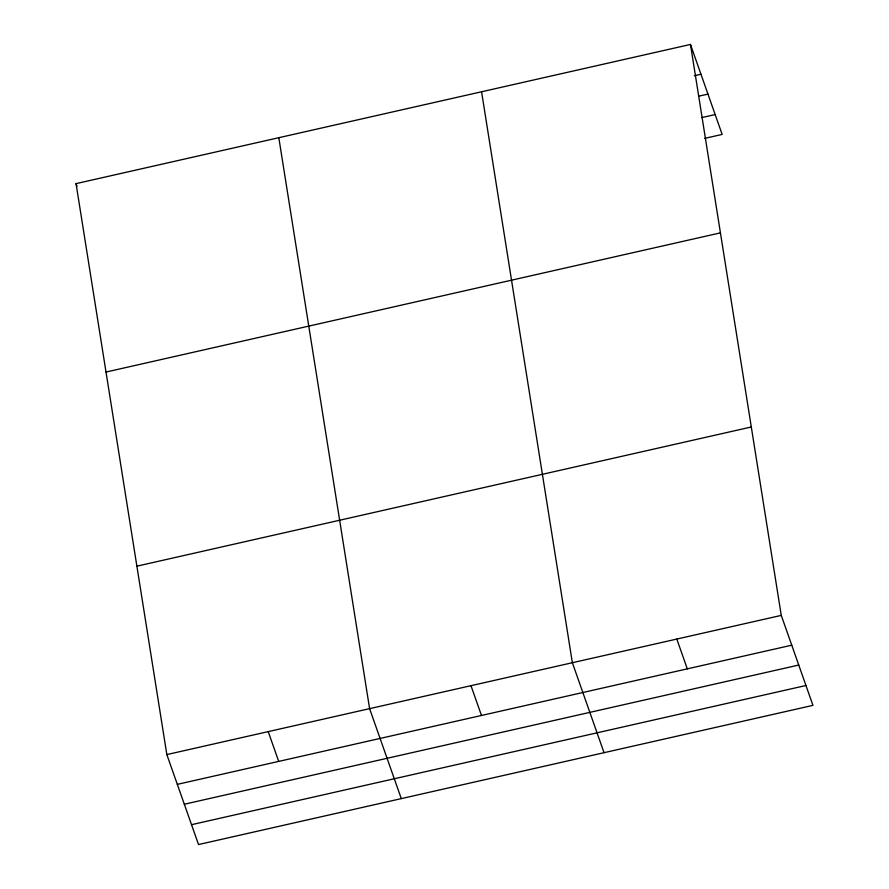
<?xml version="1.0" encoding="UTF-8"?>
<svg xmlns="http://www.w3.org/2000/svg" width="889" height="889" viewBox="0 0 889 889"><rect width="100%" height="100%" fill="white"/><g stroke="black" fill="none" stroke-linecap="round" stroke-linejoin="round"><path stroke-width="1.33" d="M690.475 44.45L781.264 615.399L812.946 705.366L198.525 844.55L166.843 754.583L76.054 183.634L690.475 44.45L722.157 134.417L704.755 138.362M694.276 75.754L700.965 74.243M698.587 96.223L707.966 94.101M701.777 117.592L715.167 114.559M106.013 372.047L720.434 232.862M136.884 566.171L751.305 426.987M166.843 754.583L781.264 615.399M177.333 784.365L791.755 645.192M184.323 804.234L798.744 665.05M191.524 824.692L805.956 685.508M676.807 639.058L687.297 668.85M604.042 752.694L572.36 662.716L481.571 91.767M470.981 685.686L481.471 715.478M401.283 798.622L369.602 708.655L278.813 137.695M76.054 183.634L76.965 186.223M268.222 731.614L278.713 761.406"/></g></svg>
